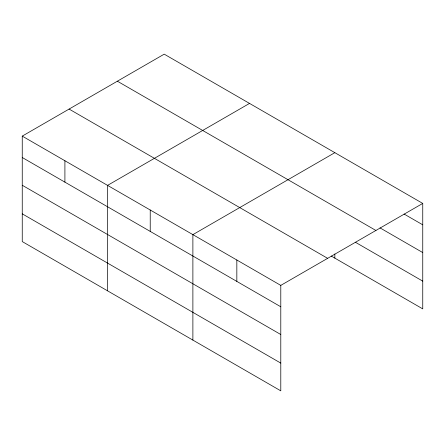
<?xml version="1.0" encoding="UTF-8"?>
<svg xmlns="http://www.w3.org/2000/svg" width="445" height="445" viewBox="0 0 445 445"><rect width="100%" height="100%" fill="white"/><g stroke="black" fill="none" stroke-linecap="round" stroke-linejoin="round"><path stroke-width="0.67" d="M22.25 136.12L280.789 285.384L280.789 390.844L22.25 241.579L22.25 136.12L164.211 54.157L422.75 203.421L422.75 308.88L331.241 256.053M249.528 103.412L107.568 185.376L107.568 290.835M334.846 152.668L192.885 234.632L192.885 340.091M280.789 285.384L422.75 203.421M404.088 214.039L422.75 224.814M380.002 227.879L422.75 252.56M117.363 81.201L375.903 230.465M355.316 242.208L422.75 281.14M69.097 109.07L327.637 258.334M22.25 157.513L280.789 306.777M22.25 185.254L280.789 334.518M22.25 213.839L280.789 363.103M334.846 253.973L334.846 258.133M236.835 260.008L236.835 281.401M150.226 210.001L150.226 231.4M64.909 160.745L64.909 182.144"/></g></svg>
